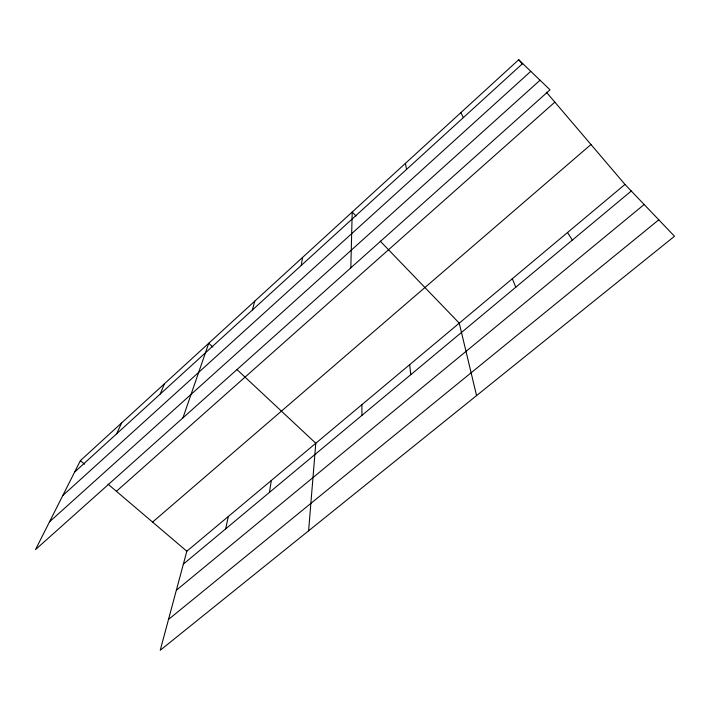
<?xml version="1.0" encoding="UTF-8"?>
<svg xmlns="http://www.w3.org/2000/svg" width="710" height="710" viewBox="0 0 710 710"><rect width="100%" height="100%" fill="white"/><g stroke="black" fill="none" stroke-linecap="round" stroke-linejoin="round"><path stroke-width="1.06" d="M350.82 267.856L352.204 212.024L355.985 215.955M308.61 530.814L315.79 443.262L236.98 369.59M269.463 492.385L271.3 480.501M301.253 265.442L302.558 257.437M225.656 528.879L228.336 516.472M252.423 309.968L254.775 301.129M624.977 184.431L186.819 551.226L160.229 650.271L674.5 236.252L624.977 184.431L546.345 92.158M182.931 417.87L208.767 343.214L212.796 346.986M160.212 394.068L164.418 383.773M116.617 433.819L121.659 422.894M80.39 460.639L35.5 549.611L550.037 89.833L518.708 59.729L80.39 460.639L84.579 464.207M74.577 472.159L522.658 63.518M62.764 495.562L530.778 71.328M49.531 521.806L540.035 80.23M116.413 491.302L554.847 102.133M152.588 522.09L590.968 144.52M183.357 564.113L631.27 191.017M176.337 590.25L644.156 204.498M168.501 619.448L658.791 219.807M108.035 484.167L186.819 551.226M380.214 241.107L459.255 323.156L476.57 395.594M518.708 59.729L522.258 63.882M567.521 232.534L572.34 240.095M460.879 112.624L463.337 117.62M512.318 278.737L515.797 287.195M405.419 163.344L406.51 169.441M409.67 364.665L410.77 374.685M361.887 404.673L361.931 415.368"/></g></svg>
